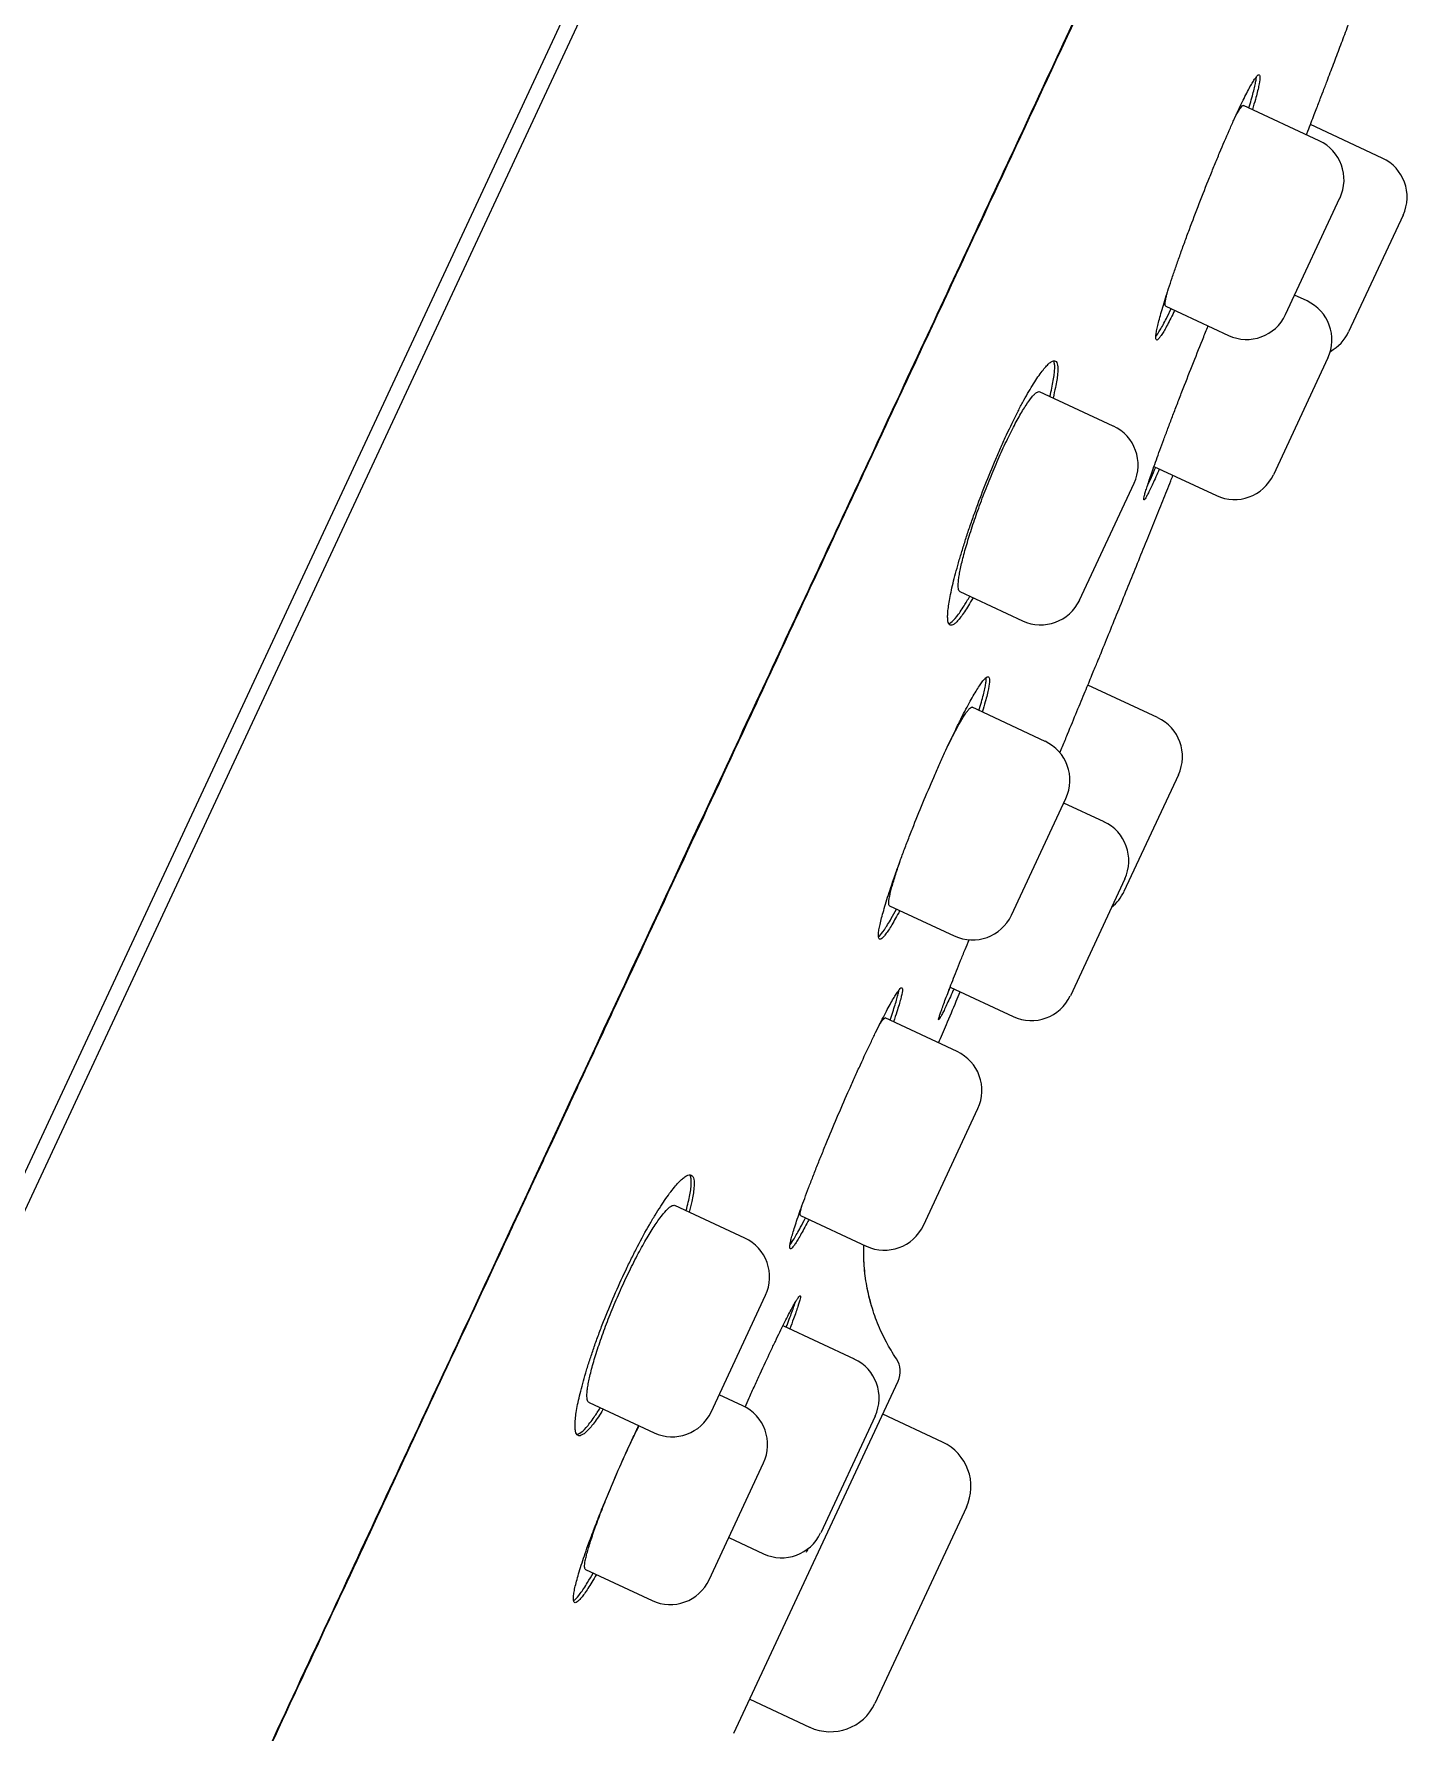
# Model space of a CAD drawing. Header units: millimetres. Extents: x 169 to 4368, y -1049 to 1924.
# Drawn here: x 494.43 to 496.22, y 1182.426 to 1184.64 of the extents above; entities that cross this region are included whole.
import ezdxf

# ---------------------------------------------------------------- set-up
doc = ezdxf.new("R2010")
doc.units = ezdxf.units.MM

msp = doc.modelspace()

# ---------------------------------------------------------------- linework, layer by layer
for p, q in [((491.7314, 1177.345), (495.6331, 1185.7123)), ((495.3545, 1185.1647), (494.0239, 1182.3112)), ((496.1051, 1184.5003), (496.0063, 1184.5464)), ((496.1873, 1184.4778), (496.0936, 1184.5215)), ((496.0612, 1184.2736), (496.1322, 1184.4259)), ((496.2144, 1184.4034), (496.1434, 1184.2511)), ((496.0894, 1184.2915), (496.0731, 1184.2991)), ((495.905, 1184.2847), (495.9868, 1184.2465)), ((496.1165, 1184.2171), (496.0455, 1184.0648)), ((495.8367, 1184.1282), (495.7407, 1184.173)), ((495.8897, 1184.0757), (495.9711, 1184.0377)), ((495.7928, 1183.9015), (495.8638, 1184.0538)), ((495.6368, 1183.9125), (495.7184, 1183.8744)), ((495.8945, 1183.7482), (495.8035, 1183.7906)), ((495.7477, 1183.7173), (495.6525, 1183.7617)), ((495.9216, 1183.6738), (495.8506, 1183.5215)), ((495.7038, 1183.4906), (495.7748, 1183.6429)), ((495.8246, 1183.6123), (495.772, 1183.6368)), ((495.8517, 1183.5379), (495.7807, 1183.3857)), ((495.545, 1183.5029), (495.6294, 1183.4636)), ((495.624, 1183.3969), (495.7062, 1183.3586)), ((495.6331, 1183.3129), (495.5392, 1183.3567)), ((495.5892, 1183.0862), (495.6602, 1183.2385)), ((495.3563, 1183.0696), (495.265, 1183.1121)), ((495.4291, 1183.0991), (495.5147, 1183.0591)), ((495.3124, 1182.8429), (495.3834, 1182.9951)), ((495.4991, 1182.912), (495.4061, 1182.9553)), ((494.9769, 1182.9221), (494.9798, 1182.9282)), ((495.3421, 1182.424), (495.5562, 1182.883)), ((495.1534, 1182.8553), (495.238, 1182.8158)), ((495.3537, 1182.8509), (495.3228, 1182.8653)), ((495.5262, 1182.8375), (495.4552, 1182.6853)), ((495.6141, 1182.8037), (495.5362, 1182.84)), ((495.3097, 1182.6242), (495.3807, 1182.7765)), ((495.6451, 1182.7187), (495.5259, 1182.4631)), ((495.3354, 1182.6793), (495.3807, 1182.6582)), ((495.1486, 1182.6376), (495.2353, 1182.5971)), ((495.3629, 1182.4685), (495.4408, 1182.4321))]:
    msp.add_line(p, q)
for centre, radius, start, end in [((496.0815, 1184.4495), 0.056, 335, 65), ((496.1637, 1184.427), 0.056, 335, 65), ((496.0657, 1184.2407), 0.056, 335, 65), ((496.0105, 1184.2973), 0.056, 245, 335), ((496.0927, 1184.2748), 0.056, 298.8812, 335), ((495.8131, 1184.0775), 0.056, 335, 65), ((495.9947, 1184.0885), 0.056, 245, 335), ((495.7421, 1183.9252), 0.056, 245, 335), ((495.8709, 1183.6974), 0.056, 335, 65), ((495.7241, 1183.6666), 0.056, 335, 65), ((495.8009, 1183.5616), 0.056, 335, 65), ((495.7999, 1183.5452), 0.056, 308.2345, 335), ((495.6531, 1183.5143), 0.056, 245, 335), ((495.7299, 1183.4093), 0.056, 245, 335), ((495.6094, 1183.2621), 0.056, 335, 65), ((495.3326, 1183.0188), 0.056, 335, 65), ((495.5384, 1183.1099), 0.056, 245, 335), ((495.4754, 1182.8612), 0.056, 335, 65), ((495.529, 1182.8957), 0.03, 334.9999, 33.9377), ((495.33, 1182.8002), 0.056, 335, 65), ((495.2616, 1182.8666), 0.056, 245, 335), ((495.5871, 1182.7457), 0.064, 335, 65), ((495.4044, 1182.7089), 0.056, 245, 335), ((495.259, 1182.6479), 0.056, 245, 335), ((495.4679, 1182.4901), 0.064, 245, 335)]:
    msp.add_arc(centre, radius, start, end)
for points, knots in [([(495.5425, 1184.1355), (495.5891, 1184.2355), (495.6345, 1184.3329), (495.7226, 1184.5219), (495.7652, 1184.6134), (495.8477, 1184.7904), (495.8875, 1184.8758), (495.9641, 1185.0401), (496.0009, 1185.119), (496.0362, 1185.1947)], [0, 0, 0, 0, 0.25, 0.25, 0.5, 0.5, 0.75, 0.75, 1, 1, 1, 1]), ([(492.4455, 1177.489), (492.4455, 1177.489), (492.4455, 1177.489), (492.4457, 1177.4894), (492.4466, 1177.4914), (492.45, 1177.4987), (492.4588, 1177.5176), (492.4729, 1177.5478), (492.4916, 1177.5879), (492.5137, 1177.6353), (492.5379, 1177.6874), (492.5644, 1177.7441), (492.5943, 1177.8081), (492.6276, 1177.8797), (492.663, 1177.9556), (492.6937, 1178.0214), (492.716, 1178.0692), (492.7282, 1178.0954), (492.7367, 1178.1136), (492.7459, 1178.1333), (492.7601, 1178.1636), (492.782, 1178.2107), (492.8082, 1178.2668), (492.836, 1178.3266), (492.865, 1178.3887), (492.9001, 1178.4641), (492.9448, 1178.5599), (492.9983, 1178.6747), (493.0601, 1178.8073), (493.1263, 1178.9494), (493.1983, 1179.1039), (493.2741, 1179.2665), (493.3562, 1179.4427), (493.4417, 1179.6263), (493.5337, 1179.8237), (493.6332, 1180.0371), (493.7188, 1180.2209), (493.7889, 1180.3712), (493.8298, 1180.459), (493.8616, 1180.5273), (493.8814, 1180.5698), (493.9005, 1180.6107), (493.9218, 1180.6564), (493.9545, 1180.7266), (494.0053, 1180.8356), (494.0957, 1181.0296), (494.2185, 1181.2929), (494.3647, 1181.6066), (494.5166, 1181.9325), (494.6728, 1182.2676), (494.8269, 1182.5982), (494.9503, 1182.863), (495.0312, 1183.0366), (495.0747, 1183.13), (495.1013, 1183.187), (495.1262, 1183.2404), (495.1532, 1183.2984), (495.2008, 1183.4006), (495.2668, 1183.5421), (495.3606, 1183.7433), (495.4617, 1183.9604), (495.5687, 1184.1898), (495.6679, 1184.4026), (495.7582, 1184.5963), (495.8355, 1184.7621), (495.8897, 1184.8784), (495.9248, 1184.9538), (495.9484, 1185.0044), (495.9732, 1185.0576), (496.0041, 1185.124), (496.0234, 1185.1655), (496.0359, 1185.1921)], [0, 0, 0, 0, 0.003912, 0.008059, 0.017229, 0.04406, 0.073233, 0.102451, 0.13115, 0.157102, 0.179165, 0.199447, 0.219812, 0.239559, 0.257449, 0.273451, 0.280966, 0.285329, 0.288107, 0.290934, 0.295923, 0.304046, 0.314681, 0.322748, 0.331116, 0.341654, 0.354001, 0.36887, 0.384512, 0.400799, 0.41665, 0.434494, 0.451638, 0.470275, 0.489167, 0.509363, 0.531857, 0.54161, 0.55199, 0.556657, 0.560857, 0.563959, 0.568187, 0.573697, 0.58366, 0.598755, 0.627971, 0.657092, 0.686051, 0.718511, 0.750155, 0.777919, 0.792223, 0.798583, 0.804, 0.808176, 0.813518, 0.820242, 0.836801, 0.853293, 0.877005, 0.898457, 0.919114, 0.938823, 0.955679, 0.969161, 0.974587, 0.979357, 0.984977, 0.991938, 1, 1, 1, 1]), ([(496.1099, 1184.5636), (496.1119, 1184.5689), (496.1162, 1184.5803), (496.1239, 1184.6004), (496.1322, 1184.6224), (496.1406, 1184.6446), (496.1489, 1184.6666), (496.1572, 1184.6886), (496.1654, 1184.7104), (496.1713, 1184.7262), (496.1745, 1184.7346), (496.1749, 1184.7358)], [0, 0, 0, 0, 0.0846519, 0.2136323, 0.3423034, 0.4706626, 0.5987073, 0.7264347, 0.8538423, 0.9786608, 1, 1, 1, 1]), ([(495.9488, 1184.4187), (495.9532, 1184.4301), (495.9576, 1184.4413), (495.9643, 1184.4578), (495.9665, 1184.4633), (495.9709, 1184.4741), (495.9731, 1184.4794), (495.9796, 1184.4949), (495.9838, 1184.5047), (495.9899, 1184.5185), (495.9919, 1184.523), (495.9958, 1184.5316), (495.9977, 1184.5357), (496.0031, 1184.5473), (496.0064, 1184.5542), (496.011, 1184.5633), (496.0125, 1184.5661), (496.0152, 1184.5711), (496.0177, 1184.5756), (496.0199, 1184.579), (496.0219, 1184.582), (496.0228, 1184.5832), (496.0251, 1184.586), (496.0263, 1184.5867), (496.0274, 1184.5862), (496.0276, 1184.5857), (496.0279, 1184.5842), (496.028, 1184.5832), (496.0278, 1184.5794), (496.0272, 1184.5758), (496.0257, 1184.5688), (496.0251, 1184.5662), (496.0237, 1184.5605), (496.0228, 1184.5575), (496.0208, 1184.5501), (496.0195, 1184.5457), (496.0181, 1184.5409)], [0, 0, 0, 0, 0.086018, 0.086018, 0.129028, 0.129028, 0.172037, 0.172037, 0.258055, 0.258055, 0.301064, 0.301064, 0.344074, 0.344074, 0.430092, 0.430092, 0.473101, 0.473101, 0.51611, 0.55912, 0.55912, 0.602129, 0.602129, 0.688147, 0.688147, 0.731156, 0.731156, 0.774166, 0.774166, 0.860184, 0.860184, 0.903193, 0.903193, 0.946203, 0.946203, 1, 1, 1, 1]), ([(496.0135, 1184.543), (496.0137, 1184.5439), (496.014, 1184.5448), (496.0154, 1184.5494), (496.0164, 1184.553), (496.0191, 1184.5628), (496.0206, 1184.5685), (496.0221, 1184.5755), (496.0225, 1184.5776), (496.023, 1184.5811), (496.0232, 1184.5826), (496.0233, 1184.5838)], [0, 0, 0, 0, 0.0451023, 0.0451023, 0.2385838, 0.2385838, 0.6255468, 0.6255468, 0.8190283, 0.8190283, 1, 1, 1, 1]), ([(496.0884, 1184.5081), (496.0891, 1184.5097), (496.0897, 1184.5113), (496.0934, 1184.5208), (496.0961, 1184.528), (496.0998, 1184.5375), (496.1009, 1184.5404), (496.103, 1184.5458), (496.1049, 1184.5506), (496.1063, 1184.5544), (496.1076, 1184.5577), (496.1081, 1184.5591), (496.1094, 1184.5625), (496.1099, 1184.5636), (496.1099, 1184.5636), (496.1098, 1184.5635), (496.1098, 1184.5634)], [0, 0, 0, 0, 0.04434, 0.04434, 0.271652, 0.271652, 0.385308, 0.385308, 0.498964, 0.61262, 0.61262, 0.726276, 0.726276, 0.953588, 0.953588, 1, 1, 1, 1]), ([(495.9962, 1184.5325), (495.9973, 1184.5345), (495.9983, 1184.5363), (496.0002, 1184.5395), (496.001, 1184.5408), (496.0025, 1184.543), (496.0032, 1184.5439), (496.0049, 1184.546), (496.0058, 1184.5466), (496.0063, 1184.5464)], [0, 0, 0, 0, 0.209883, 0.209883, 0.408065, 0.408065, 0.606248, 0.606248, 1, 1, 1, 1]), ([(495.9167, 1184.2792), (495.9162, 1184.2783), (495.9158, 1184.2774), (495.9137, 1184.273), (495.912, 1184.2697), (495.9075, 1184.2607), (495.9048, 1184.2557), (495.9012, 1184.2497), (495.9001, 1184.2479), (495.8982, 1184.245), (495.8973, 1184.2438), (495.8949, 1184.241), (495.8938, 1184.2402), (495.8923, 1184.241), (495.892, 1184.2424), (495.8922, 1184.2462), (495.8924, 1184.2478), (495.893, 1184.2514), (495.8934, 1184.2535), (495.8949, 1184.2605), (495.8963, 1184.2661), (495.899, 1184.2759), (495.9, 1184.2795), (495.9023, 1184.2869), (495.9035, 1184.2909), (495.9073, 1184.3032), (495.9102, 1184.3121), (495.9151, 1184.3265), (495.9168, 1184.3315), (495.9203, 1184.3416), (495.9239, 1184.3519), (495.9278, 1184.3626), (495.9317, 1184.3735), (495.9338, 1184.3791), (495.9401, 1184.396), (495.9444, 1184.4073), (495.9488, 1184.4187)], [0, 0, 0, 0, 0.0111233, 0.0111233, 0.0541179, 0.0541179, 0.1401072, 0.1401072, 0.1831018, 0.1831018, 0.2260965, 0.2260965, 0.3120857, 0.3120857, 0.398075, 0.398075, 0.4410697, 0.4410697, 0.4840643, 0.4840643, 0.5700536, 0.5700536, 0.6130482, 0.6130482, 0.6560429, 0.6560429, 0.7420322, 0.7420322, 0.7850268, 0.7850268, 0.8280214, 0.8710161, 0.8710161, 0.9140107, 0.9140107, 1, 1, 1, 1]), ([(495.905, 1184.2847), (495.905, 1184.2847), (495.905, 1184.2847), (495.9047, 1184.2848), (495.9045, 1184.2851), (495.9043, 1184.2863), (495.9043, 1184.287), (495.9045, 1184.2899), (495.9049, 1184.2927), (495.906, 1184.298), (495.9065, 1184.2999), (495.9071, 1184.3023), (495.9072, 1184.3026), (495.9072, 1184.3029)], [0, 0, 0, 0, 0.003471, 0.003471, 0.198017, 0.198017, 0.392564, 0.392564, 0.781656, 0.781656, 0.976203, 0.976203, 1, 1, 1, 1]), ([(495.8922, 1184.2452), (495.8937, 1184.2471), (495.8956, 1184.2499), (495.899, 1184.2557), (495.9003, 1184.258), (495.903, 1184.263), (495.9044, 1184.2658), (495.9079, 1184.2726), (495.9099, 1184.2768), (495.9121, 1184.2813)], [0, 0, 0, 0, 0.367567, 0.367567, 0.560493, 0.560493, 0.753419, 0.753419, 1, 1, 1, 1]), ([(495.9395, 1184.2069), (495.944, 1184.2183), (495.9484, 1184.2295), (495.9551, 1184.246), (495.9573, 1184.2514), (495.9597, 1184.2575), (495.96, 1184.2582), (495.9603, 1184.2589)], [0, 0, 0, 0, 0.639212, 0.639212, 0.958817, 0.958817, 1, 1, 1, 1]), ([(495.6697, 1184.0516), (495.6741, 1184.0631), (495.6787, 1184.0743), (495.6857, 1184.0906), (495.6881, 1184.096), (495.6928, 1184.1067), (495.6952, 1184.112), (495.7024, 1184.1273), (495.707, 1184.1369), (495.7139, 1184.1504), (495.7162, 1184.1547), (495.7207, 1184.163), (495.7229, 1184.167), (495.7293, 1184.1781), (495.7333, 1184.1847), (495.739, 1184.1932), (495.7408, 1184.1958), (495.7443, 1184.2004), (495.7475, 1184.2045), (495.7504, 1184.2076), (495.7531, 1184.2102), (495.7544, 1184.2112), (495.7579, 1184.2134), (495.7597, 1184.2138), (495.7619, 1184.2128), (495.7624, 1184.2121), (495.7634, 1184.2103), (495.7638, 1184.2092), (495.7645, 1184.2049), (495.7645, 1184.201), (495.7638, 1184.1937), (495.7635, 1184.191), (495.7625, 1184.1851), (495.762, 1184.182), (495.7604, 1184.1744), (495.7593, 1184.1698), (495.7581, 1184.1649)], [0, 0, 0, 0, 0.085982, 0.085982, 0.128973, 0.128973, 0.171964, 0.171964, 0.257947, 0.257947, 0.300938, 0.300938, 0.343929, 0.343929, 0.429911, 0.429911, 0.472902, 0.472902, 0.515893, 0.558884, 0.558884, 0.601875, 0.601875, 0.687858, 0.687858, 0.730849, 0.730849, 0.77384, 0.77384, 0.859822, 0.859822, 0.902813, 0.902813, 0.945804, 0.945804, 1, 1, 1, 1]), ([(495.754, 1184.1668), (495.7542, 1184.1678), (495.7544, 1184.1687), (495.7556, 1184.1735), (495.7564, 1184.1771), (495.7585, 1184.1872), (495.7595, 1184.193), (495.7602, 1184.2004), (495.7603, 1184.2026), (495.7604, 1184.2065), (495.7602, 1184.2082), (495.7598, 1184.2112), (495.7594, 1184.2124), (495.7588, 1184.2134)], [0, 0, 0, 0, 0.038451, 0.038451, 0.195623, 0.195623, 0.509968, 0.509968, 0.667141, 0.667141, 0.824314, 0.824314, 1, 1, 1, 1]), ([(495.8968, 1184.0724), (495.8964, 1184.0715), (495.896, 1184.0706), (495.894, 1184.0662), (495.8925, 1184.0628), (495.8884, 1184.0536), (495.886, 1184.0485), (495.8829, 1184.0422), (495.882, 1184.0404), (495.8803, 1184.0372), (495.8796, 1184.036), (495.8778, 1184.0329), (495.877, 1184.032), (495.8765, 1184.0322), (495.8764, 1184.0326), (495.8765, 1184.0338), (495.8768, 1184.0357), (495.8775, 1184.0385), (495.8785, 1184.042), (495.8791, 1184.044), (495.8812, 1184.0507), (495.883, 1184.0561), (495.8862, 1184.0657), (495.8874, 1184.0691), (495.89, 1184.0765), (495.8914, 1184.0803), (495.8957, 1184.0924), (495.8989, 1184.1012), (495.9042, 1184.1154), (495.9061, 1184.1203), (495.9098, 1184.1304), (495.9137, 1184.1406), (495.9178, 1184.1512), (495.9219, 1184.162), (495.924, 1184.1675), (495.9306, 1184.1843), (495.935, 1184.1956), (495.9395, 1184.2069)], [0, 0, 0, 0, 0.010654, 0.010654, 0.053669, 0.053669, 0.139699, 0.139699, 0.182714, 0.182714, 0.225729, 0.225729, 0.311759, 0.311759, 0.354774, 0.354774, 0.397789, 0.440804, 0.440804, 0.483819, 0.483819, 0.569849, 0.569849, 0.612864, 0.612864, 0.655879, 0.655879, 0.74191, 0.74191, 0.784925, 0.784925, 0.82794, 0.870955, 0.870955, 0.91397, 0.91397, 1, 1, 1, 1]), ([(495.6368, 1183.9125), (495.6368, 1183.9125), (495.6368, 1183.9125), (495.6358, 1183.913), (495.6351, 1183.9144), (495.6344, 1183.9187), (495.6344, 1183.9216), (495.6349, 1183.9272), (495.6352, 1183.9293), (495.6358, 1183.9337), (495.6362, 1183.9361), (495.6377, 1183.9438), (495.639, 1183.9495), (495.6423, 1183.9624), (495.6442, 1183.9693), (495.6475, 1183.9803), (495.6486, 1183.984), (495.6511, 1183.9918), (495.6524, 1183.9958), (495.6564, 1184.0079), (495.6593, 1184.0162), (495.6639, 1184.0289), (495.6655, 1184.0332), (495.6688, 1184.0418), (495.6705, 1184.0461), (495.6755, 1184.0589), (495.679, 1184.0674), (495.6843, 1184.0799), (495.6861, 1184.084), (495.6897, 1184.0921), (495.6933, 1184.0999), (495.6968, 1184.1074), (495.7004, 1184.1147), (495.7021, 1184.1183), (495.7073, 1184.1286), (495.7107, 1184.1349), (495.7154, 1184.1433), (495.717, 1184.146), (495.72, 1184.151), (495.7215, 1184.1534), (495.7257, 1184.1598), (495.7282, 1184.1633), (495.7317, 1184.1675), (495.7328, 1184.1687), (495.7348, 1184.1707), (495.7358, 1184.1715), (495.7383, 1184.1731), (495.7397, 1184.1735), (495.7407, 1184.173)], [0, 0, 0, 0, 0.001123, 0.001123, 0.063598, 0.063598, 0.126072, 0.126072, 0.157309, 0.157309, 0.188546, 0.188546, 0.25102, 0.25102, 0.313494, 0.313494, 0.344731, 0.344731, 0.375969, 0.375969, 0.438443, 0.438443, 0.46968, 0.46968, 0.500917, 0.500917, 0.563391, 0.563391, 0.594628, 0.594628, 0.625865, 0.657102, 0.657102, 0.688339, 0.688339, 0.750814, 0.750814, 0.782051, 0.782051, 0.813288, 0.813288, 0.875762, 0.875762, 0.906999, 0.906999, 0.938236, 0.938236, 1, 1, 1, 1]), ([(495.2711, 1183.5536), (495.318, 1183.6544), (495.3643, 1183.7535), (495.4548, 1183.9476), (495.4992, 1184.0427), (495.5425, 1184.1355)], [0, 0, 0, 0, 0.5, 0.5, 1, 1, 1, 1]), ([(495.8207, 1183.8323), (495.8248, 1183.8424), (495.8321, 1183.8602), (495.8442, 1183.89), (495.8562, 1183.9196), (495.8683, 1183.9494), (495.8798, 1183.9779), (495.8908, 1184.0051), (495.9012, 1184.031), (495.9091, 1184.0506), (495.9135, 1184.0617), (495.9145, 1184.0641)], [0, 0, 0, 0, 0.1197279, 0.2486432, 0.3772874, 0.5056563, 0.6337458, 0.7455918, 0.857218, 0.9686218, 1, 1, 1, 1]), ([(495.881, 1184.0501), (495.8815, 1184.0512), (495.882, 1184.0523), (495.8838, 1184.056), (495.8851, 1184.0588), (495.8882, 1184.0657), (495.8901, 1184.07), (495.8921, 1184.0746)], [0, 0, 0, 0, 0.161567, 0.161567, 0.53146, 0.53146, 1, 1, 1, 1]), ([(495.6538, 1183.9046), (495.6532, 1183.9036), (495.6527, 1183.9026), (495.6502, 1183.8982), (495.6483, 1183.8951), (495.6429, 1183.8865), (495.6397, 1183.8818), (495.6353, 1183.8762), (495.6339, 1183.8746), (495.6313, 1183.872), (495.629, 1183.8699), (495.627, 1183.8689), (495.6253, 1183.8685), (495.6245, 1183.8686), (495.6225, 1183.8696), (495.6216, 1183.8714), (495.6209, 1183.8756), (495.6208, 1183.8773), (495.6207, 1183.8812), (495.6208, 1183.8835), (495.6214, 1183.8909), (495.6223, 1183.8967), (495.6242, 1183.9069), (495.6249, 1183.9106), (495.6266, 1183.9183), (495.6275, 1183.9223), (495.6307, 1183.9349), (495.6331, 1183.944), (495.6374, 1183.9587), (495.6389, 1183.9637), (495.6421, 1183.974), (495.6454, 1183.9844), (495.649, 1183.9953), (495.6528, 1184.0063), (495.6548, 1184.0119), (495.6609, 1184.0288), (495.6652, 1184.0402), (495.6697, 1184.0516)], [0, 0, 0, 0, 0.0123802, 0.0123802, 0.0553202, 0.0553202, 0.1412002, 0.1412002, 0.1841402, 0.1841402, 0.2270801, 0.2700201, 0.2700201, 0.3129601, 0.3129601, 0.3988401, 0.3988401, 0.4417801, 0.4417801, 0.4847201, 0.4847201, 0.5706001, 0.5706001, 0.6135401, 0.6135401, 0.6564801, 0.6564801, 0.74236, 0.74236, 0.7853, 0.7853, 0.82824, 0.87118, 0.87118, 0.91412, 0.91412, 1, 1, 1, 1]), ([(495.6222, 1183.8706), (495.623, 1183.8709), (495.624, 1183.8714), (495.6271, 1183.8736), (495.6297, 1183.8762), (495.634, 1183.8818), (495.6356, 1183.8839), (495.6388, 1183.8887), (495.6405, 1183.8913), (495.6446, 1183.8979), (495.6471, 1183.902), (495.6496, 1183.9065)], [0, 0, 0, 0, 0.151742, 0.151742, 0.471515, 0.471515, 0.631401, 0.631401, 0.791288, 0.791288, 1, 1, 1, 1]), ([(495.767, 1183.7025), (495.7682, 1183.7053), (495.7693, 1183.708), (495.7727, 1183.7161), (495.7749, 1183.7214), (495.7813, 1183.737), (495.7854, 1183.7468), (495.7911, 1183.7608), (495.793, 1183.7653), (495.7966, 1183.774), (495.7983, 1183.7782), (495.8032, 1183.79), (495.8062, 1183.7971), (495.81, 1183.8065), (495.8112, 1183.8094), (495.8134, 1183.8147), (495.8154, 1183.8195), (495.817, 1183.8232), (495.8183, 1183.8265), (495.8189, 1183.8279), (495.8202, 1183.8312), (495.8207, 1183.8323), (495.8207, 1183.8323), (495.8206, 1183.832), (495.8204, 1183.8316)], [0, 0, 0, 0, 0.0352596, 0.0352596, 0.1045356, 0.1045356, 0.2430878, 0.2430878, 0.3123639, 0.3123639, 0.38164, 0.38164, 0.5201921, 0.5201921, 0.5894682, 0.5894682, 0.6587443, 0.7280203, 0.7280203, 0.7972964, 0.7972964, 0.9358486, 0.9358486, 1, 1, 1, 1]), ([(495.5885, 1183.6371), (495.5932, 1183.6484), (495.5979, 1183.6595), (495.605, 1183.6758), (495.6074, 1183.6812), (495.6121, 1183.6918), (495.6145, 1183.6971), (495.6215, 1183.7124), (495.626, 1183.722), (495.6326, 1183.7356), (495.6348, 1183.74), (495.639, 1183.7485), (495.6411, 1183.7525), (495.647, 1183.7638), (495.6507, 1183.7706), (495.6558, 1183.7794), (495.6574, 1183.7821), (495.6604, 1183.7869), (495.6632, 1183.7913), (495.6657, 1183.7946), (495.6679, 1183.7974), (495.6689, 1183.7986), (495.6717, 1183.8012), (495.673, 1183.8018), (495.6744, 1183.8012), (495.6748, 1183.8007), (495.6752, 1183.7991), (495.6753, 1183.7981), (495.6753, 1183.7941), (495.6749, 1183.7905), (495.6735, 1183.7835), (495.6729, 1183.7809), (495.6715, 1183.7752), (495.6707, 1183.7721), (495.6687, 1183.7648), (495.6674, 1183.7603), (495.6659, 1183.7555)], [0, 0, 0, 0, 0.085985, 0.085985, 0.128977, 0.128977, 0.17197, 0.17197, 0.257954, 0.257954, 0.300947, 0.300947, 0.343939, 0.343939, 0.429924, 0.429924, 0.472916, 0.472916, 0.515909, 0.558901, 0.558901, 0.601894, 0.601894, 0.687879, 0.687879, 0.730871, 0.730871, 0.773863, 0.773863, 0.859848, 0.859848, 0.902841, 0.902841, 0.945833, 0.945833, 1, 1, 1, 1]), ([(495.6615, 1183.7575), (495.6618, 1183.7585), (495.6621, 1183.7594), (495.6635, 1183.764), (495.6645, 1183.7675), (495.6673, 1183.7774), (495.6686, 1183.783), (495.67, 1183.7901), (495.6704, 1183.7922), (495.6709, 1183.7959), (495.671, 1183.7974), (495.671, 1183.7994), (495.671, 1183.7999), (495.6709, 1183.8004)], [0, 0, 0, 0, 0.04245, 0.04245, 0.217581, 0.217581, 0.567843, 0.567843, 0.742975, 0.742975, 0.918106, 0.918106, 1, 1, 1, 1]), ([(495.6212, 1183.7117), (495.624, 1183.7174), (495.6266, 1183.7226), (495.6306, 1183.7303), (495.6321, 1183.733), (495.6349, 1183.7382), (495.6362, 1183.7406), (495.64, 1183.7472), (495.6423, 1183.7509), (495.6453, 1183.7553), (495.6463, 1183.7566), (495.648, 1183.7587), (495.6487, 1183.7596), (495.6508, 1183.7616), (495.6518, 1183.7621), (495.6525, 1183.7617)], [0, 0, 0, 0, 0.174083, 0.174083, 0.277434, 0.277434, 0.380784, 0.380784, 0.587484, 0.587484, 0.690835, 0.690835, 0.794185, 0.794185, 1, 1, 1, 1]), ([(495.5584, 1183.4967), (495.5579, 1183.4958), (495.5574, 1183.4948), (495.5551, 1183.4905), (495.5533, 1183.4873), (495.5483, 1183.4786), (495.5453, 1183.4737), (495.5414, 1183.4679), (495.5401, 1183.4662), (495.5379, 1183.4633), (495.5369, 1183.4622), (495.5342, 1183.4596), (495.5328, 1183.4589), (495.531, 1183.4598), (495.5305, 1183.4614), (495.5305, 1183.4653), (495.5306, 1183.4668), (495.531, 1183.4705), (495.5314, 1183.4726), (495.5328, 1183.4797), (495.5341, 1183.4853), (495.5368, 1183.4951), (495.5378, 1183.4986), (495.54, 1183.5061), (495.5412, 1183.51), (495.5451, 1183.5223), (495.5481, 1183.5312), (495.5531, 1183.5455), (495.5549, 1183.5505), (495.5585, 1183.5606), (495.5623, 1183.5709), (495.5663, 1183.5815), (495.5705, 1183.5923), (495.5726, 1183.5978), (495.5792, 1183.6146), (495.5838, 1183.6258), (495.5885, 1183.6371)], [0, 0, 0, 0, 0.011354, 0.011354, 0.054338, 0.054338, 0.140308, 0.140308, 0.183292, 0.183292, 0.226277, 0.226277, 0.312246, 0.312246, 0.398215, 0.398215, 0.4412, 0.4412, 0.484185, 0.484185, 0.570154, 0.570154, 0.613138, 0.613138, 0.656123, 0.656123, 0.742092, 0.742092, 0.785077, 0.785077, 0.828062, 0.871046, 0.871046, 0.914031, 0.914031, 1, 1, 1, 1]), ([(495.5451, 1183.5029), (495.545, 1183.5029), (495.545, 1183.5029), (495.5447, 1183.5031), (495.5444, 1183.5034), (495.5441, 1183.5046), (495.544, 1183.5054), (495.544, 1183.5084), (495.5443, 1183.5111), (495.5454, 1183.5165), (495.5458, 1183.5185), (495.5468, 1183.5227), (495.5474, 1183.5251), (495.5495, 1183.5325), (495.5511, 1183.5381), (495.5549, 1183.5498), (495.5568, 1183.5557), (495.559, 1183.5619)], [0, 0, 0, 0, 0.001437, 0.001437, 0.103818, 0.103818, 0.206199, 0.206199, 0.41096, 0.41096, 0.513341, 0.513341, 0.615722, 0.615722, 0.820483, 0.820483, 1, 1, 1, 1]), ([(495.5306, 1183.4623), (495.5309, 1183.4626), (495.5313, 1183.4629), (495.5335, 1183.4651), (495.5357, 1183.4679), (495.5396, 1183.4736), (495.541, 1183.4759), (495.544, 1183.4808), (495.5456, 1183.4834), (495.5494, 1183.4901), (495.5517, 1183.4942), (495.5541, 1183.4987)], [0, 0, 0, 0, 0.075436, 0.075436, 0.425466, 0.425466, 0.600482, 0.600482, 0.775497, 0.775497, 1, 1, 1, 1]), ([(495.6289, 1183.3946), (495.6285, 1183.3937), (495.6281, 1183.3928), (495.6261, 1183.3884), (495.6246, 1183.3851), (495.6204, 1183.376), (495.618, 1183.3708), (495.615, 1183.3645), (495.614, 1183.3627), (495.6124, 1183.3595), (495.6117, 1183.3582), (495.61, 1183.3551), (495.6093, 1183.3541), (495.6089, 1183.3543), (495.6089, 1183.3546), (495.6091, 1183.3558), (495.6096, 1183.3576), (495.6105, 1183.3604), (495.6116, 1183.3637), (495.6123, 1183.3657), (495.6146, 1183.3723), (495.6166, 1183.3776), (495.6202, 1183.387), (495.6215, 1183.3904), (495.6243, 1183.3977), (495.6258, 1183.4015), (495.6305, 1183.4134), (495.6339, 1183.4221), (495.6395, 1183.4361), (495.6415, 1183.441), (495.6452, 1183.4501), (495.6469, 1183.4542), (495.6486, 1183.4585)], [0, 0, 0, 0, 0.012942, 0.012942, 0.065365, 0.065365, 0.17021, 0.17021, 0.222633, 0.222633, 0.275056, 0.275056, 0.379901, 0.379901, 0.432324, 0.432324, 0.484746, 0.537169, 0.537169, 0.589592, 0.589592, 0.694437, 0.694437, 0.74686, 0.74686, 0.799283, 0.799283, 0.904128, 0.904128, 0.956551, 0.956551, 1, 1, 1, 1]), ([(495.4782, 1183.2306), (495.483, 1183.2419), (495.4878, 1183.2529), (495.495, 1183.2691), (495.4974, 1183.2745), (495.5022, 1183.2851), (495.5046, 1183.2904), (495.5116, 1183.3057), (495.5161, 1183.3153), (495.5226, 1183.3289), (495.5247, 1183.3334), (495.5288, 1183.3418), (495.5308, 1183.3459), (495.5366, 1183.3573), (495.5401, 1183.3641), (495.5449, 1183.373), (495.5465, 1183.3758), (495.5493, 1183.3808), (495.5519, 1183.3852), (495.5541, 1183.3887), (495.5562, 1183.3916), (495.5571, 1183.3928), (495.5594, 1183.3956), (495.5605, 1183.3964), (495.5615, 1183.3959), (495.5617, 1183.3955), (495.5619, 1183.3941), (495.5619, 1183.3931), (495.5615, 1183.3894), (495.5607, 1183.3859), (495.5589, 1183.379), (495.5582, 1183.3765), (495.5565, 1183.371), (495.5555, 1183.368), (495.5532, 1183.3607), (495.5517, 1183.3563), (495.55, 1183.3516)], [0, 0, 0, 0, 0.085979, 0.085979, 0.128968, 0.128968, 0.171957, 0.171957, 0.257936, 0.257936, 0.300926, 0.300926, 0.343915, 0.343915, 0.429894, 0.429894, 0.472883, 0.472883, 0.515872, 0.558862, 0.558862, 0.601851, 0.601851, 0.68783, 0.68783, 0.730819, 0.730819, 0.773809, 0.773809, 0.859787, 0.859787, 0.902777, 0.902777, 0.945766, 0.945766, 1, 1, 1, 1]), ([(495.5456, 1183.3537), (495.5459, 1183.3546), (495.5462, 1183.3555), (495.5478, 1183.3601), (495.549, 1183.3635), (495.5521, 1183.3732), (495.5538, 1183.3787), (495.5556, 1183.3855), (495.5562, 1183.3876), (495.5568, 1183.3907), (495.557, 1183.3919), (495.5572, 1183.3929)], [0, 0, 0, 0, 0.048718, 0.048718, 0.248672, 0.248672, 0.648581, 0.648581, 0.848536, 0.848536, 1, 1, 1, 1]), ([(495.609, 1183.3241), (495.6124, 1183.3321), (495.6201, 1183.3502), (495.6294, 1183.3724), (495.6355, 1183.3867), (495.6372, 1183.3908)], [0, 0, 0, 0, 0.35792, 0.81731, 1, 1, 1, 1]), ([(495.5316, 1183.3473), (495.5318, 1183.3476), (495.5319, 1183.3479), (495.533, 1183.3497), (495.5339, 1183.351), (495.5354, 1183.3533), (495.5361, 1183.3542), (495.5379, 1183.3563), (495.5387, 1183.3569), (495.5392, 1183.3567)], [0, 0, 0, 0, 0.046731, 0.046731, 0.285048, 0.285048, 0.523365, 0.523365, 1, 1, 1, 1]), ([(495.4398, 1183.094), (495.4394, 1183.0931), (495.4389, 1183.0923), (495.4367, 1183.0879), (495.435, 1183.0847), (495.4302, 1183.0758), (495.4274, 1183.0709), (495.4238, 1183.0649), (495.4226, 1183.0631), (495.4206, 1183.0602), (495.4197, 1183.059), (495.4174, 1183.0562), (495.4163, 1183.0554), (495.4153, 1183.0559), (495.4151, 1183.0563), (495.4149, 1183.0577), (495.4149, 1183.0596), (495.4154, 1183.0626), (495.4162, 1183.0661), (495.4167, 1183.0682), (495.4185, 1183.075), (495.4201, 1183.0805), (495.4233, 1183.0901), (495.4244, 1183.0936), (495.4269, 1183.1009), (495.4283, 1183.1048), (495.4326, 1183.1169), (495.4359, 1183.1256), (495.4412, 1183.1398), (495.4431, 1183.1447), (495.447, 1183.1547), (495.451, 1183.1649), (495.4553, 1183.1754), (495.4596, 1183.1861), (495.4619, 1183.1916), (495.4687, 1183.2082), (495.4734, 1183.2194), (495.4782, 1183.2306)], [0, 0, 0, 0, 0.010968, 0.010968, 0.053969, 0.053969, 0.139972, 0.139972, 0.182974, 0.182974, 0.225975, 0.225975, 0.311978, 0.311978, 0.354979, 0.354979, 0.397981, 0.440982, 0.440982, 0.483983, 0.483983, 0.569986, 0.569986, 0.612987, 0.612987, 0.655989, 0.655989, 0.741992, 0.741992, 0.784993, 0.784993, 0.827994, 0.870996, 0.870996, 0.913997, 0.913997, 1, 1, 1, 1]), ([(495.186, 1182.9945), (495.1909, 1183.0058), (495.1959, 1183.0168), (495.2035, 1183.0329), (495.2061, 1183.0382), (495.2113, 1183.0487), (495.2139, 1183.0539), (495.2217, 1183.0688), (495.2268, 1183.0782), (495.2344, 1183.0913), (495.2369, 1183.0956), (495.2419, 1183.1037), (495.2443, 1183.1075), (495.2513, 1183.1183), (495.2557, 1183.1246), (495.262, 1183.1329), (495.264, 1183.1354), (495.2677, 1183.1398), (495.2713, 1183.1438), (495.2745, 1183.1468), (495.2776, 1183.1492), (495.279, 1183.1502), (495.2828, 1183.1522), (495.2849, 1183.1525), (495.2873, 1183.1514), (495.2879, 1183.1508), (495.2891, 1183.1489), (495.2895, 1183.1478), (495.2903, 1183.1435), (495.2904, 1183.1396), (495.2898, 1183.1323), (495.2894, 1183.1296), (495.2884, 1183.1237), (495.2878, 1183.1206), (495.2862, 1183.113), (495.2851, 1183.1084), (495.2838, 1183.1034)], [0, 0, 0, 0, 0.085903, 0.085903, 0.128855, 0.128855, 0.171806, 0.171806, 0.257709, 0.257709, 0.300661, 0.300661, 0.343612, 0.343612, 0.429516, 0.429516, 0.472467, 0.472467, 0.515419, 0.55837, 0.55837, 0.601322, 0.601322, 0.687225, 0.687225, 0.730176, 0.730176, 0.773128, 0.773128, 0.859031, 0.859031, 0.901983, 0.901983, 0.944934, 0.944934, 1, 1, 1, 1]), ([(495.2798, 1183.1052), (495.2801, 1183.1063), (495.2804, 1183.1073), (495.2816, 1183.1121), (495.2825, 1183.1157), (495.2847, 1183.1257), (495.2857, 1183.1315), (495.2864, 1183.1388), (495.2865, 1183.141), (495.2865, 1183.1449), (495.2863, 1183.1466), (495.2857, 1183.1498), (495.2852, 1183.1512), (495.2844, 1183.1522)], [0, 0, 0, 0, 0.040495, 0.040495, 0.193784, 0.193784, 0.500363, 0.500363, 0.653653, 0.653653, 0.806942, 0.806942, 1, 1, 1, 1]), ([(495.1534, 1182.8553), (495.1533, 1182.8553), (495.1533, 1182.8553), (495.1527, 1182.8556), (495.1523, 1182.856), (495.1514, 1182.8574), (495.1511, 1182.8583), (495.1505, 1182.8616), (495.1504, 1182.8646), (495.1508, 1182.8701), (495.151, 1182.8722), (495.1517, 1182.8767), (495.1521, 1182.8791), (495.1535, 1182.8867), (495.1549, 1182.8925), (495.1582, 1182.9052), (495.1602, 1182.9121), (495.1637, 1182.923), (495.1649, 1182.9268), (495.1675, 1182.9345), (495.1689, 1182.9385), (495.1732, 1182.9505), (495.1763, 1182.9587), (495.1812, 1182.9713), (495.183, 1182.9755), (495.1865, 1182.9841), (495.1883, 1182.9883), (495.1938, 1183.0009), (495.1975, 1183.0093), (495.2033, 1183.0216), (495.2053, 1183.0256), (495.2092, 1183.0335), (495.2131, 1183.0413), (495.2169, 1183.0486), (495.2208, 1183.0558), (495.2227, 1183.0593), (495.2284, 1183.0693), (495.232, 1183.0754), (495.2372, 1183.0836), (495.2389, 1183.0862), (495.2423, 1183.0911), (495.2439, 1183.0934), (495.2485, 1183.0996), (495.2513, 1183.103), (495.2551, 1183.107), (495.2563, 1183.1082), (495.2585, 1183.1101), (495.2595, 1183.1108), (495.2623, 1183.1124), (495.2639, 1183.1127), (495.2651, 1183.1121)], [0, 0, 0, 0, 0.000677, 0.000677, 0.031909, 0.031909, 0.06314, 0.06314, 0.125604, 0.125604, 0.156836, 0.156836, 0.188068, 0.188068, 0.250531, 0.250531, 0.312995, 0.312995, 0.344227, 0.344227, 0.375458, 0.375458, 0.437922, 0.437922, 0.469154, 0.469154, 0.500386, 0.500386, 0.562849, 0.562849, 0.594081, 0.594081, 0.625313, 0.656545, 0.656545, 0.687776, 0.687776, 0.75024, 0.75024, 0.781472, 0.781472, 0.812704, 0.812704, 0.875167, 0.875167, 0.906399, 0.906399, 0.937631, 0.937631, 1, 1, 1, 1]), ([(495.4152, 1183.0608), (495.4166, 1183.0627), (495.4184, 1183.0654), (495.4217, 1183.0708), (495.423, 1183.0731), (495.4259, 1183.0781), (495.4274, 1183.0808), (495.431, 1183.0875), (495.4331, 1183.0916), (495.4354, 1183.0961)], [0, 0, 0, 0, 0.347359, 0.347359, 0.546724, 0.546724, 0.746088, 0.746088, 1, 1, 1, 1]), ([(495.4291, 1183.0991), (495.4291, 1183.0991), (495.4291, 1183.0991), (495.4288, 1183.0992), (495.4287, 1183.0995), (495.4285, 1183.1006), (495.4285, 1183.1013), (495.4289, 1183.1041), (495.4294, 1183.1068), (495.4305, 1183.1106), (495.4306, 1183.1111), (495.4307, 1183.1115)], [0, 0, 0, 0, 0.001147, 0.001147, 0.236852, 0.236852, 0.472558, 0.472558, 0.943968, 0.943968, 1, 1, 1, 1]), ([(495.5218, 1182.9804), (495.5211, 1182.9825), (495.5181, 1182.9935), (495.5137, 1183.0137), (495.5113, 1183.0384), (495.5112, 1183.054), (495.5115, 1183.0606)], [0, 0, 0, 0, 0.082425, 0.421477, 0.753656, 1, 1, 1, 1]), ([(495.5539, 1182.9124), (495.5487, 1182.9201), (495.5405, 1182.934), (495.5287, 1182.9588), (495.5203, 1182.9841), (495.5143, 1183.0104), (495.5114, 1183.0359), (495.5112, 1183.0527), (495.5115, 1183.0606)], [0, 0, 0, 0, 0.161729, 0.334817, 0.507095, 0.678015, 0.845966, 1, 1, 1, 1]), ([(495.1719, 1182.8466), (495.1713, 1182.8456), (495.1706, 1182.8447), (495.1679, 1182.8404), (495.1659, 1182.8374), (495.1601, 1182.8291), (495.1565, 1182.8245), (495.1517, 1182.8191), (495.1502, 1182.8176), (495.1473, 1182.8151), (495.146, 1182.8141), (495.1424, 1182.812), (495.1404, 1182.8116), (495.1373, 1182.8131), (495.1362, 1182.815), (495.1353, 1182.8193), (495.1351, 1182.821), (495.1349, 1182.825), (495.1349, 1182.8272), (495.1354, 1182.8347), (495.1361, 1182.8406), (495.1379, 1182.8507), (495.1387, 1182.8544), (495.1403, 1182.8621), (495.1413, 1182.8661), (495.1445, 1182.8787), (495.147, 1182.8877), (495.1514, 1182.9023), (495.153, 1182.9074), (495.1564, 1182.9176), (495.1599, 1182.928), (495.1638, 1182.9387), (495.1678, 1182.9496), (495.1699, 1182.9552), (495.1765, 1182.972), (495.1811, 1182.9832), (495.186, 1182.9945)], [0, 0, 0, 0, 0.012463, 0.012463, 0.0554, 0.0554, 0.141273, 0.141273, 0.184209, 0.184209, 0.227145, 0.227145, 0.313018, 0.313018, 0.398891, 0.398891, 0.441827, 0.441827, 0.484764, 0.484764, 0.570636, 0.570636, 0.613573, 0.613573, 0.656509, 0.656509, 0.742382, 0.742382, 0.785318, 0.785318, 0.828255, 0.871191, 0.871191, 0.914127, 0.914127, 1, 1, 1, 1]), ([(495.3567, 1182.8494), (495.3584, 1182.8534), (495.3602, 1182.8573), (495.3644, 1182.8666), (495.3668, 1182.872), (495.3716, 1182.8826), (495.374, 1182.8878), (495.381, 1182.9031), (495.3855, 1182.9127), (495.3919, 1182.9264), (495.3941, 1182.9308), (495.3981, 1182.9393), (495.4001, 1182.9433), (495.4057, 1182.9548), (495.4091, 1182.9617), (495.4138, 1182.9707), (495.4152, 1182.9735), (495.4179, 1182.9786), (495.4204, 1182.9831), (495.4224, 1182.9866), (495.4243, 1182.9896), (495.4251, 1182.9909), (495.4272, 1182.9938), (495.4281, 1182.9947), (495.4288, 1182.9944), (495.4289, 1182.994), (495.4288, 1182.9927), (495.4287, 1182.9918), (495.4279, 1182.9883), (495.4269, 1182.9849), (495.4247, 1182.9782), (495.4239, 1182.9757), (495.422, 1182.9703), (495.4209, 1182.9674), (495.4183, 1182.9602), (495.4166, 1182.9559), (495.4148, 1182.9513)], [0, 0, 0, 0, 0.033017, 0.033017, 0.078494, 0.078494, 0.123972, 0.123972, 0.214927, 0.214927, 0.260404, 0.260404, 0.305882, 0.305882, 0.396837, 0.396837, 0.442314, 0.442314, 0.487792, 0.533269, 0.533269, 0.578747, 0.578747, 0.669702, 0.669702, 0.715179, 0.715179, 0.760657, 0.760657, 0.851612, 0.851612, 0.897089, 0.897089, 0.942567, 0.942567, 1, 1, 1, 1]), ([(495.4103, 1182.9533), (495.4107, 1182.9543), (495.411, 1182.9552), (495.4127, 1182.9597), (495.414, 1182.9631), (495.4176, 1182.9726), (495.4195, 1182.978), (495.4213, 1182.9836), (495.4217, 1182.9848), (495.422, 1182.9859)], [0, 0, 0, 0, 0.064335, 0.064335, 0.327229, 0.327229, 0.853019, 0.853019, 1, 1, 1, 1]), ([(495.1373, 1182.8137), (495.1374, 1182.8137), (495.1376, 1182.8138), (495.1388, 1182.814), (495.1398, 1182.8144), (495.1434, 1182.8166), (495.1462, 1182.8191), (495.151, 1182.8244), (495.1527, 1182.8265), (495.1562, 1182.8311), (495.1581, 1182.8336), (495.1625, 1182.84), (495.1652, 1182.844), (495.1679, 1182.8485)], [0, 0, 0, 0, 0.02591, 0.02591, 0.180413, 0.180413, 0.489417, 0.489417, 0.643919, 0.643919, 0.798421, 0.798421, 1, 1, 1, 1]), ([(495.1932, 1182.7713), (495.1981, 1182.7825), (495.2031, 1182.7934), (495.2106, 1182.8096), (495.2131, 1182.8149), (495.2164, 1182.8218), (495.2172, 1182.8235), (495.218, 1182.8251)], [0, 0, 0, 0, 0.60293, 0.60293, 0.904395, 0.904395, 1, 1, 1, 1]), ([(495.196, 1182.7776), (495.1988, 1182.7838), (495.2016, 1182.79), (495.2063, 1182.8002), (495.2083, 1182.8043), (495.212, 1182.8122), (495.2148, 1182.8178), (495.2175, 1182.8233), (495.2183, 1182.825)], [0, 0, 0, 0, 0.37753, 0.37753, 0.631187, 0.631187, 0.884844, 1, 1, 1, 1]), ([(495.1628, 1182.631), (495.1623, 1182.6301), (495.1617, 1182.6292), (495.1593, 1182.6249), (495.1574, 1182.6218), (495.1521, 1182.6132), (495.1489, 1182.6084), (495.1447, 1182.6027), (495.1434, 1182.601), (495.141, 1182.5983), (495.1399, 1182.5972), (495.137, 1182.5947), (495.1355, 1182.594), (495.1334, 1182.595), (495.1329, 1182.5966), (495.1328, 1182.6005), (495.1329, 1182.6021), (495.1333, 1182.6057), (495.1336, 1182.6079), (495.135, 1182.6149), (495.1364, 1182.6205), (495.1391, 1182.6303), (495.1402, 1182.6338), (495.1425, 1182.6412), (495.1437, 1182.6451), (495.1477, 1182.6573), (495.1508, 1182.6662), (495.156, 1182.6804), (495.1579, 1182.6854), (495.1617, 1182.6954), (495.1657, 1182.7056), (495.1699, 1182.7161), (495.1742, 1182.7269), (495.1765, 1182.7323), (495.1834, 1182.7489), (495.1882, 1182.7601), (495.1932, 1182.7713)], [0, 0, 0, 0, 0.011317, 0.011317, 0.054303, 0.054303, 0.140276, 0.140276, 0.183262, 0.183262, 0.226248, 0.226248, 0.312221, 0.312221, 0.398193, 0.398193, 0.441179, 0.441179, 0.484165, 0.484165, 0.570138, 0.570138, 0.613124, 0.613124, 0.65611, 0.65611, 0.742083, 0.742083, 0.785069, 0.785069, 0.828055, 0.871041, 0.871041, 0.914028, 0.914028, 1, 1, 1, 1]), ([(495.1487, 1182.6376), (495.1487, 1182.6376), (495.1486, 1182.6376), (495.1483, 1182.6377), (495.148, 1182.6381), (495.1476, 1182.6393), (495.1474, 1182.6401), (495.1474, 1182.6431), (495.1477, 1182.6459), (495.1487, 1182.6512), (495.1492, 1182.6532), (495.1502, 1182.6574), (495.1508, 1182.6597), (495.1529, 1182.6671), (495.1547, 1182.6727), (495.1588, 1182.6852), (495.1611, 1182.6919), (495.1651, 1182.7026), (495.1665, 1182.7063), (495.1693, 1182.7138), (495.1709, 1182.7178), (495.1755, 1182.7296), (495.1788, 1182.7377), (495.1841, 1182.7502), (495.1858, 1182.7544), (495.1887, 1182.761), (495.1897, 1182.7634), (495.1908, 1182.7658)], [0, 0, 0, 0, 0.000369, 0.000369, 0.06458, 0.06458, 0.128791, 0.128791, 0.257212, 0.257212, 0.321423, 0.321423, 0.385633, 0.385633, 0.514055, 0.514055, 0.642476, 0.642476, 0.706687, 0.706687, 0.770898, 0.770898, 0.899319, 0.899319, 0.96353, 0.96353, 1, 1, 1, 1]), ([(495.133, 1182.597), (495.1336, 1182.5973), (495.1341, 1182.5977), (495.1367, 1182.5999), (495.1391, 1182.6027), (495.1432, 1182.6083), (495.1448, 1182.6105), (495.148, 1182.6153), (495.1496, 1182.6179), (495.1537, 1182.6245), (495.1561, 1182.6285), (495.1586, 1182.6329)], [0, 0, 0, 0, 0.106403, 0.106403, 0.444809, 0.444809, 0.614012, 0.614012, 0.783215, 0.783215, 1, 1, 1, 1]), ([(493.58, 1179.9248), (493.6259, 1180.0232), (493.673, 1180.1243), (493.7694, 1180.3312), (493.8187, 1180.4369), (493.9191, 1180.6524), (493.9703, 1180.762), (494.0739, 1180.9845), (494.1265, 1181.0973), (494.2858, 1181.4391), (494.3941, 1181.6714), (494.5571, 1182.0212), (494.6116, 1182.138), (494.7202, 1182.3711), (494.7744, 1182.4874), (494.8282, 1182.6029)], [0, 0, 0, 0, 0.125, 0.125, 0.25, 0.25, 0.375, 0.375, 0.5, 0.5, 0.75, 0.75, 0.875, 0.875, 1, 1, 1, 1])]:
    msp.add_open_spline(points, degree=3, knots=knots)
for points in [[(494.9799, 1182.9281), (495.0792, 1183.1416), (495.1767, 1183.351), (495.2711, 1183.5536)], [(495.6217, 1183.391), (495.6225, 1183.3928), (495.6234, 1183.3948), (495.6243, 1183.3968)], [(494.8282, 1182.6029), (494.8781, 1182.71), (494.9278, 1182.8166), (494.977, 1182.9221)], [(495.4368, 1182.6603), (495.4375, 1182.6618), (495.4382, 1182.6633), (495.4389, 1182.6648)]]:
    msp.add_open_spline(points, degree=3)

doc.saveas('drawing.dxf')
